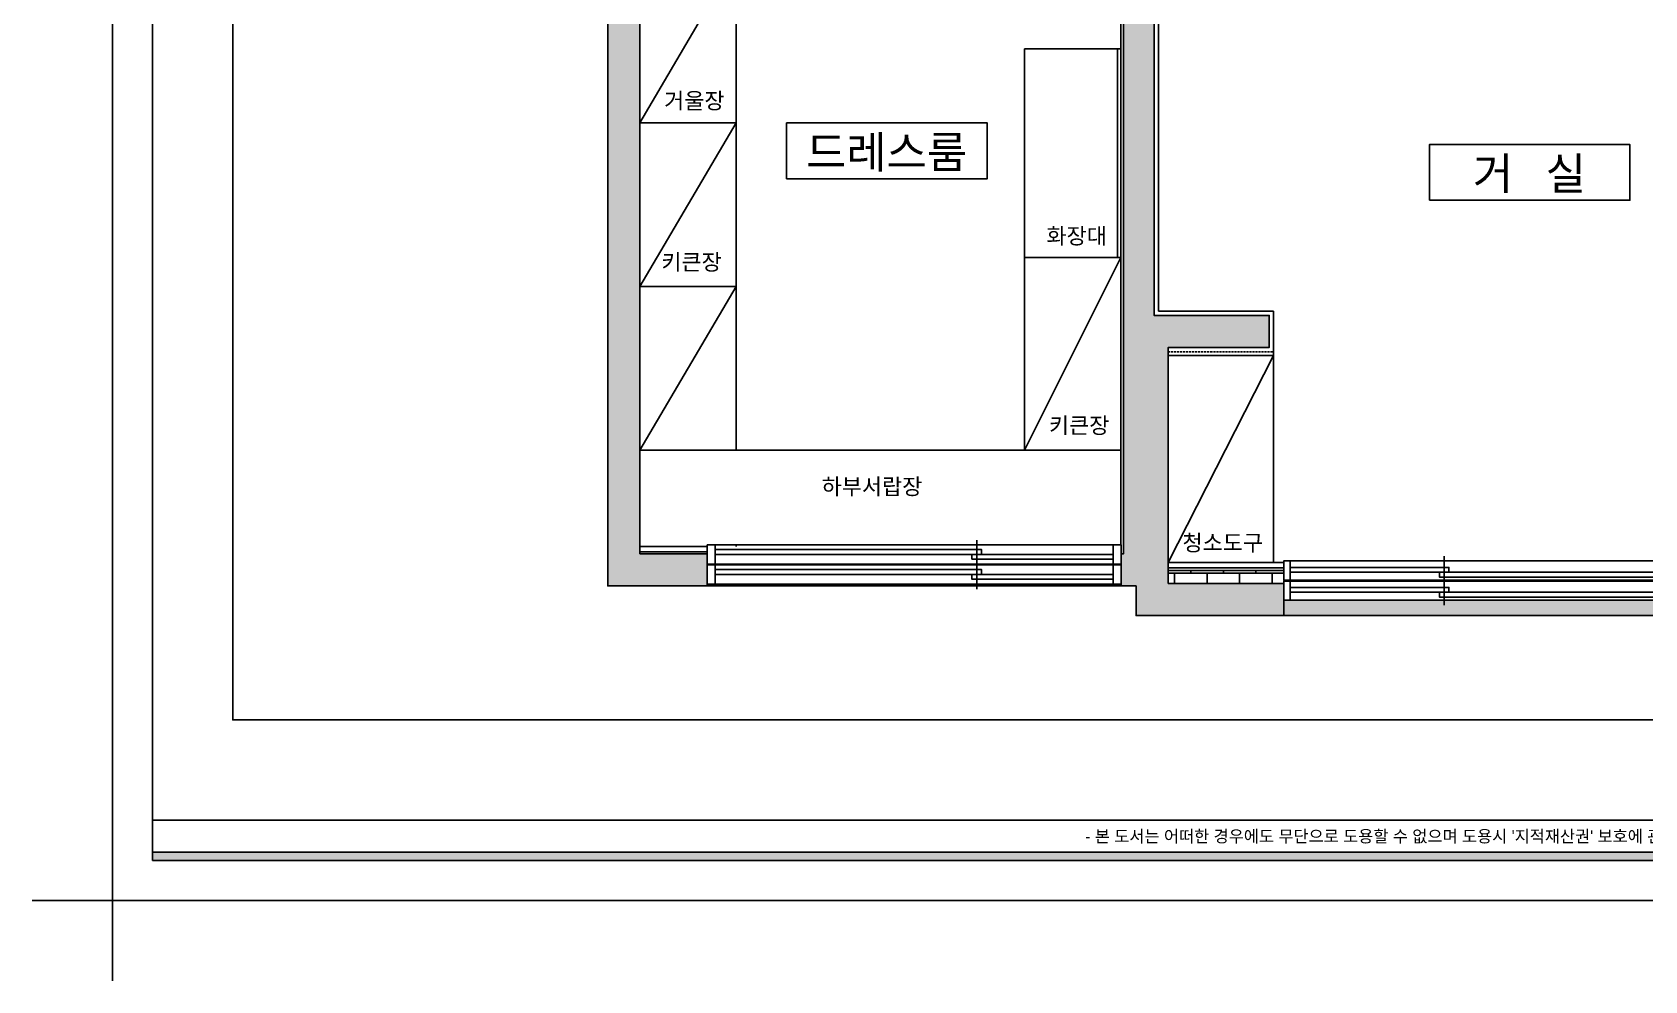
# Model space of a CAD drawing. Header units: millimetres. Extents: x 0 to 460316, y -63250 to 103204.
# Drawn here: x 231085 to 241135, y 84244 to 90152 of the extents above; entities that cross this region are included whole.
import ezdxf
from ezdxf.enums import TextEntityAlignment as Align

# ---------------------------------------------------------------- set-up
doc = ezdxf.new("R2010")
doc.units = ezdxf.units.MM
doc.header["$LTSCALE"] = 25
doc.linetypes.add('DASHED', pattern=[0.75, 0.5, -0.25])
for name, color, linetype in [('2-con', 2, 'Continuous'), ('ac-furniture', 152, 'Continuous'), ('ac-insul', 5, 'BATTING'), ('ac-Ref', 8, 'Continuous'), ('ac-text', 7, 'Continuous'), ('ac-wall', 241, 'Continuous'), ('ac-wall-fin', 3, 'Continuous'), ('ac-window', 140, 'Continuous'), ('FORM(YOURNAME)-11', 1, 'Continuous'), ('가구', 1, 'Continuous')]:
    doc.layers.add(name, color=color, linetype=linetype)
doc.styles.add('YOURNAME', font='HY울릉도M.TTF')
doc.styles.add('맑은고딕', font='malgun.ttf')
doc.styles.add('이윤정', font='l_10646.ttf')
doc.linetypes.add('BATTING', pattern='A,0.00254,-2.54,[134,ltypeshp.shx,S=2.54,R=0,X=-2.54,Y=0],-5.08,[134,ltypeshp.shx,S=2.54,R=180,X=2.54,Y=0],-2.54', length=10.16254)
pattern_1 = [(0, (-66596.61737768754, -53103.5097948224), (0, 6.985), [5.08, -1.905]), (90, (-66596.61737768754, -53103.5097948224), (-6.985, 4.277078946022131e-16), [5.08, -1.905])]

# ---------------------------------------------------------------- blocks, each defined once
blk = doc.blocks.new('룸 태그')
at = {"layer": 'ac-text'}
blk.add_lwpolyline([(27195.80264008982, 82697.42392577245), (28445.80264008982, 82697.42392577245), (28445.80264008982, 83044.49058675393), (27195.80264008982, 83044.49058675393)], close=True, dxfattribs=at)
at = {"layer": 'ac-text', "style": '맑은고딕'}
blk.add_attdef('룸태그', text='', height=170, dxfattribs=at).set_placement((27818.73238235789, 82784.51246915663), align=Align.CENTER)
blk = doc.blocks.new('A$C43c8e90a')
h = blk.add_hatch()
h.set_pattern_fill('_USER', scale=600, double=1, pattern_type=0)
h.set_pattern_definition([(0, (-66596.61737768754, -53103.5097948224), (0, 600), []), (90, (-66596.61737768754, -53103.5097948224), (-600, 3.673940397442059e-14), [])])
h.paths.add_polyline_path([(32577.456551918, 13066.74712238678), (30322.456551918, 13066.74712238678), (30322.456551918, 11659.74712238796), (30342.456551918, 11659.74712238796), (30342.456551918, 11649.74712238796), (30367.45655191921, 11649.74712238796), (30367.4565519204, 12499.74712238542), (30407.4565519204, 12499.74712238542), (30407.4565519204, 12498.80542427005, -0.4004913051079977), (31217.45655191767, 11649.74775148981), (31217.45655191767, 11649.7471223863), (31242.45655191776, 11649.7471223863), (31242.45655191776, 11659.92165479045), (31709.456551918, 11659.92165479045), (31709.456551918, 12366.74712238678), (32234.456551918, 12366.74712238678), (32577.456551918, 12366.74712238678)])
h.paths.add_polyline_path([(34302.456551918, 13421.74712238678), (32577.456551918, 13421.74712238678), (32577.456551918, 13066.74712238678), (32577.456551918, 12366.74712238678), (33434.456551918, 12366.74712238678), (34302.456551918, 12366.74712238678)])
h.paths.add_polyline_path([(35232.456551918, 12631.74712238678), (35867.456551918, 12631.74712238678), (35867.456551918, 13421.74712238678), (35092.456551918, 13421.74712238678), (34302.456551918, 13421.74712238678), (34302.456551918, 12366.74712238678), (34302.456551918, 11595.63231177317), (34567.456551918, 11595.63231177317), (35147.456551918, 11595.63231177317), (35232.456551918, 11595.63231177317)])
h.paths.add_polyline_path([(35158.456551918, 3924.747122386776), (35005.456551918, 3924.747122386776), (32305.456551918, 3924.747122386776), (31790.45655191642, 3924.747122386776), (31790.45655191642, 3769.747122386529), (31800.45655191642, 3769.747122386543), (31800.45655191642, 3744.747122386776, -0.399871792444394), (32612.59474920662, 2971.624467742346), (32613.57920656234, 2971.624467742346), (32613.57920656234, 2931.624467742346), (31800.456551918, 2931.624467741218), (31800.456551918, 2906.624467741218), (31790.456551918, 2906.624467741203), (31790.456551918, 2844.747122386776), (31980.456551918, 2844.747122386776), (31980.456551918, 2854.747122386776), (32030.456551918, 2854.747122386769), (35018.456551918, 2854.747122386783), (35068.45655191799, 2854.747122386769), (35068.45655191799, 2844.747122386776), (35158.456551918, 2844.747122386776)])
h.paths.add_polyline_path([(32167.456551918, 3829.747122386776, -1), (32047.456551918, 3829.747122386776, -1)], flags=16)
h.paths.add_polyline_path([(31800.45655191642, 3744.747122386776), (31800.456551911, 2971.624467741218), (32612.59474920662, 2971.624467742346, 0.3998717924443939)], flags=17)
h.paths.add_polyline_path([(27162.456551918, 10371.76440410902), (27137.45655191799, 10371.76440410902), (26247.456551918, 10371.76440410904), (26222.456551918, 10371.76440410902), (26222.456551918, 10361.74712238678), (26152.53305340227, 10361.74712238678), (26152.53305340227, 9272.329202740832), (27162.456551918, 9272.329202740832)])
at = {"layer": 'ac-Ref'}
h = blk.add_hatch(color=256, dxfattribs=at)
h.dxf.hatch_style = 1
h.paths.add_polyline_path([(27432.456551918, 12355.052533009), (26887.456551918, 12355.052533009), (26887.456551918, 13365.052533009), (27452.456551918, 13365.052533009), (27452.456551918, 13565.052533009), (26687.456551918, 13565.052533009), (26687.456551918, 12155.052533009), (27162.45655191799, 12155.052533009), (27162.456551918, 8981.747122386776), (27432.456551918, 8981.747122386776)])
h.paths.add_polyline_path([(30322.456551918, 11521.74712238678), (30322.456551918, 13766.74712238678), (30092.456551918, 13766.74712238678), (30092.456551918, 13365.052533009), (30132.456551918, 13365.052533009), (30132.456551918, 9190.052533009002), (28362.456551918, 9190.052533009002), (28362.456551918, 8981.747122386776), (30322.456551918, 8981.747122386776)])
h.paths.add_polyline_path([(34300.456551918, 11394.74712238678), (34567.456551918, 11394.74712238678), (34567.456551918, 11595.63231177317), (34302.456551918, 11595.63231177317), (34302.456551918, 12366.74712238678), (33434.456551918, 12366.74712238678), (33434.456551918, 12166.74712238678), (34124.456551918, 12166.74712238678), (34124.456551918, 9191.747122386776), (33312.456551918, 9191.747122386776), (33312.456551918, 9056.747122386776), (34307.456551918, 9056.747122386776), (34307.456551918, 9256.747122386776), (34300.456551918, 9256.747122386776)])
h.paths.add_polyline_path([(36067.456551918, 13621.74712238678), (35092.456551918, 13621.74712238678), (35092.456551918, 13421.74712238678), (35867.456551918, 13421.74712238678), (35867.456551918, 12631.74712238678), (35232.456551918, 12631.74712238678), (35232.456551918, 11595.63231177317), (35147.456551918, 11595.63231177317), (35147.456551918, 11394.74712238678), (35782.456551918, 11394.74712238678), (35782.456551918, 9256.747122386776), (35782.456551918, 9056.747122386776), (35792.456551918, 9056.747122386776), (35792.456551918, 4116.747122386776), (35005.456551918, 4116.747122386776), (35005.456551918, 3924.747122386776), (35958.456551918, 3924.747122386776), (35958.456551918, 2844.747122386776), (35068.456551918, 2844.747122386776), (35068.456551918, 2644.747122386776), (36067.456551918, 2644.747122386776)])
h.paths.add_polyline_path([(32234.456551918, 12366.74712238678), (31709.456551918, 12366.74712238678), (31709.456551918, 11521.74712238678), (31984.456551918, 11521.74712238678), (31984.456551918, 12166.74712238678), (32234.456551918, 12166.74712238678)])
h.paths.add_polyline_path([(33977.456551918, 7896.747122386776), (32927.456551918, 7896.747122386776), (32927.456551918, 7696.747122386776), (33977.456551918, 7696.747122386776)])
h.paths.add_polyline_path([(31900.456551918, 7896.747122386776), (31690.456551918, 7896.747122386776), (31690.456551918, 3924.747122386776), (32305.456551918, 3924.747122386776), (32305.456551918, 4116.747122386776), (31900.456551918, 4116.747122386776)])
h.paths.add_polyline_path([(31980.456551918, 2844.747122386776), (31780.456551918, 2844.747122386776), (31780.456551918, 2274.747122386776), (31980.456551918, 2274.747122386776)])
h.paths.add_polyline_path([(27260.456551918, 3944.747122386776), (27890.456551918, 3944.747122386776), (27890.456551918, 4144.747122386776), (27172.456551918, 4144.747122386776), (27172.456551918, 7599.747122386776), (26982.456551918, 7599.747122386776), (26982.456551918, 2659.747122386769), (26967.456551918, 2659.747122386776), (26967.456551918, 2459.747122386776), (27060.456551918, 2459.747122386776), (27060.456551918, 2274.747122386776), (27980.456551918, 2274.747122386776), (27980.456551918, 2474.747122386776), (27260.456551918, 2474.747122386776)])
h.paths.add_polyline_path([(23967.456551918, 7399.747122386776), (26052.456551918, 7399.747122386776), (26052.456551918, 7599.747122386776), (24002.456551918, 7599.747122386776), (24002.456551918, 9764.747122386776), (25602.456551918, 9764.747122386776), (25602.456551918, 8364.747122386776), (25802.456551918, 8364.747122386776), (25802.456551918, 10361.74712238678), (26222.456551918, 10361.74712238678), (26222.456551918, 10561.74712238678), (25602.456551918, 10561.74712238678), (25602.456551918, 9934.747122386776), (23767.456551918, 9934.747122386776), (23767.456551918, 2459.747122386776), (24387.456551918, 2459.747122386776), (24387.456551918, 2659.747122386776), (23967.456551918, 2659.747122386776)])
h = blk.add_hatch(dxfattribs=at)
h.set_pattern_fill('AR-BRSTD', color=256)
h.set_pattern_definition([(0, (-66596.61737768754, -53103.5097948224), (0, 67.7418), []), (90, (-66596.61737768754, -53103.5097948224), (-101.6, 67.7418), [67.7418, -67.7418])])
h.paths.add_polyline_path([(27980.456551918, 2554.747122386776), (27260.456551918, 2554.747122386776), (27260.456551918, 2474.747122386776), (27980.456551918, 2474.747122386776), (27980.456551918, 2489.747122386776), (28020.456551918, 2489.747122386776), (28980.456551918, 2489.747122386776), (28980.456551918, 2494.747122386776), (28020.456551918, 2494.747122386776), (27980.456551918, 2494.747122386776)])
h = blk.add_hatch(dxfattribs=at)
h.set_pattern_fill('ANGLE', color=256)
h.set_pattern_definition(pattern_1)
h.paths.add_polyline_path([(26967.456551918, 2469.97011507659), (26917.456551918, 2469.97011507659), (26066.88714199749, 2469.97011507659), (26066.88714199749, 2459.747122386776), (26967.456551918, 2459.747122386776)])
h.paths.add_polyline_path([(26066.88714199749, 2469.97011507659), (24437.456551918, 2469.97011507659), (24387.456551918, 2469.97011507659), (24387.456551918, 2459.747122386776), (26066.88714199749, 2459.747122386776)])
h = blk.add_hatch(dxfattribs=at)
h.set_pattern_fill('ANGLE', color=256)
h.set_pattern_definition(pattern_1)
h.paths.add_polyline_path([(28020.456551918, 2369.747122386776), (27980.456551918, 2369.747122386776), (27980.456551918, 2274.747122386776), (31780.456551918, 2274.747122386776), (31780.456551918, 2369.747122386776), (31680.456551918, 2369.747122386776), (31640.456551918, 2369.747122386776)])
at = {"layer": 'FORM(YOURNAME)-11'}
h = blk.add_hatch(color=256, dxfattribs=at)
h.dxf.hatch_style = 1
h.paths.add_polyline_path([(20930.53165553294, 15100), (41430.53165553295, 15100), (41430.53165553295, 15050), (20930.53165553294, 15050)])
h.paths.add_polyline_path([(20930.53165553294, 800), (41430.53165553295, 800), (41430.53165553295, 750), (20930.53165553294, 750)])
at = {"layer": '2-con'}
for p, q in [((24387.456551918, 2459.747122386776), (24387.456551918, 2659.747122386776)), ((26967.456551918, 2659.747122386776), (26967.456551918, 2459.747122386776)), ((26967.456551918, 2459.747122386776), (24387.456551918, 2459.747122386776)), ((27980.456551918, 2474.747122386776), (27980.456551918, 2274.747122386776)), ((27980.456551918, 2274.747122386776), (31780.456551918, 2274.747122386776))]:
    blk.add_line(p, q, dxfattribs=at)
for points in [[(26052.456551918, 7599.747122386776), (26052.456551918, 7399.747122386776), (23967.456551918, 7399.747122386776), (23967.456551918, 2659.747122386776), (24387.456551918, 2659.747122386776), (24387.456551918, 2459.747122386776), (23767.456551918, 2459.747122386776), (23767.456551918, 9934.747122386776), (25602.456551918, 9934.747122386776), (25602.456551918, 10561.74712238678), (26222.456551918, 10561.74712238678), (26222.456551918, 10361.74712238678), (25802.456551918, 10361.74712238678), (25802.456551918, 8364.747122386776), (25602.456551918, 8364.747122386776), (25602.456551918, 9764.747122386776), (24002.456551918, 9764.747122386776), (24002.456551918, 7599.747122386776), (26052.456551918, 7599.747122386776)], [(26982.456551918, 7599.747122386776), (26982.456551918, 2659.747122386769), (26967.456551918, 2659.747122386776), (26967.456551918, 2459.747122386776), (27060.456551918, 2459.747122386776), (27060.456551918, 2274.747122386776), (27980.456551918, 2274.747122386776), (27980.456551918, 2474.747122386776), (27260.456551918, 2474.747122386776), (27260.456551918, 3944.747122386776), (27890.456551918, 3944.747122386776), (27890.456551918, 4144.747122386776), (27172.456551918, 4144.747122386776), (27172.456551918, 7599.747122386776), (26982.456551918, 7599.747122386776)]]:
    blk.add_lwpolyline(points, dxfattribs=at)
at = {"layer": 'ac-furniture'}
for p, q in [((24567.456551918, 7381.747122386769), (24567.456551918, 3304.747122386783)), ((26364.45655191725, 5804.747122386798), (26364.45655191604, 3304.747122386791)), ((26364.45655191725, 5804.747122386798), (26964.456551916, 5804.747122386812)), ((26944.456551916, 5804.747122386812), (26944.45655191662, 4504.747122387991)), ((23967.45655191797, 5344.747122386776), (24567.45655191799, 5344.747122386776)), ((26364.45655191662, 4504.747122386798), (26964.45655191602, 4504.747122386812)), ((23967.45655191799, 4324.747122386776), (24567.45655191799, 4324.747122386776)), ((27917.456551918, 3894.747122386776), (27917.456551918, 2604.747122386776)), ((23967.456551918, 3304.747122386776), (26964.45655191604, 3304.747122386812))]:
    blk.add_line(p, q, dxfattribs=at)
at = {"layer": 'ac-insul', "linetype": 'BATTING', "ltscale": 0.05}
for p, q in [((24387.456551918, 2672.840322634816), (23967.456551918, 2672.840322634816)), ((27980.456551918, 2572.895785720058), (27260.456551918, 2572.895785720058))]:
    blk.add_line(p, q, dxfattribs=at)
at = {"layer": 'ac-Ref'}
for p, q in [((24567.45655191799, 6364.747122386783), (23967.456551918, 5344.747122386776)), ((24567.456551918, 5343.247122386776), (23967.456551918, 4324.747122386776)), ((27198.90879748504, 5415.667355690915), (27199.456551918, 5415.666755620718)), ((26964.45655191602, 4504.747122386812), (26364.45655191604, 3304.747122386805)), ((24567.45655191799, 4324.747122386776), (23967.456551918, 3304.747122386776)), ((27917.456551918, 3894.747122386776), (27260.456551918, 2604.747122386776)), ((24567.456551918, 2714.97011507659), (24567.456551918, 2704.747122386776)), ((24387.456551918, 2704.747122386776), (24387.456551918, 2659.747122386776)), ((27980.456551918, 2554.747122386776), (27260.456551918, 2554.747122386776))]:
    blk.add_line(p, q, dxfattribs=at)
at = {"layer": 'ac-wall', "linetype": 'DASHED'}
blk.add_line((27260.456551918, 3917.339971427951), (27917.456551918, 3917.339971427959), dxfattribs=at)
at = {"layer": 'ac-wall-fin'}
for p, q in [((27199.456551918, 7659.586988925032), (27199.456551918, 4171.747122386776)), ((26964.456551918, 7371.747122386776), (26964.45655191575, 2714.97011507659)), ((27199.456551918, 4171.747122386776), (27917.456551918, 4171.747122386776)), ((27917.456551918, 4171.747122386776), (27917.456551918, 3894.747122386776)), ((27260.456551918, 3894.747122386776), (27917.456551918, 3894.747122386776)), ((23967.456551918, 2704.747122386776), (24387.456551918, 2704.747122386776)), ((27980.456551918, 2604.747122386776), (27260.456551918, 2604.747122386776))]:
    blk.add_line(p, q, dxfattribs=at)
at = {"layer": 'ac-window'}
for p, q in [((24437.456551918, 2714.97011507659), (26917.456551918, 2714.97011507659)), ((26066.88714199749, 2564.97011507659), (26066.8871419975, 2744.97011507659)), ((26066.88714199749, 2439.97011507659), (26066.8871419975, 2619.97011507659)), ((28020.456551918, 2614.747122386776), (31640.456551918, 2614.747122386776)), ((28980.456551918, 2464.747122386776), (28980.456551918, 2644.747122386776)), ((24446.43896017288, 2594.97011507659), (24437.456551918, 2594.97011507659)), ((24437.456551918, 2594.97011507659), (26917.456551918, 2594.97011507659)), ((24437.456551918, 2589.97011507659), (26917.456551918, 2589.97011507659)), ((28980.456551918, 2339.747122386776), (28980.456551918, 2519.747122386776)), ((24446.43896017288, 2469.97011507659), (24437.456551918, 2469.97011507659)), ((24437.456551918, 2469.97011507659), (26917.456551918, 2469.97011507659)), ((28020.456551918, 2494.747122386776), (31640.456551918, 2494.747122386776)), ((28020.456551918, 2489.747122386776), (31640.456551918, 2489.747122386776)), ((28020.456551918, 2369.747122386776), (31640.456551918, 2369.747122386776))]:
    blk.add_line(p, q, dxfattribs=at)
for points in [[(24387.456551918, 2594.97011507659), (24437.456551918, 2594.97011507659), (24437.456551918, 2714.97011507659), (24387.456551918, 2714.97011507659)], [(26967.456551918, 2594.97011507659), (26917.456551918, 2594.97011507659), (26917.456551918, 2714.97011507659), (26967.456551918, 2714.97011507659)], [(27980.456551918, 2494.747122386776), (28020.456551918, 2494.747122386776), (28020.456551918, 2614.747122386776), (27980.456551918, 2614.747122386776)], [(24387.456551918, 2469.97011507659), (24437.456551918, 2469.97011507659), (24437.456551918, 2589.97011507659), (24387.456551918, 2589.97011507659)], [(26967.456551918, 2469.97011507659), (26917.456551918, 2469.97011507659), (26917.456551918, 2589.97011507659), (26967.456551918, 2589.97011507659)], [(28950.456551918, 2544.747122386776), (28950.456551918, 2514.747122386776), (30710.456551918, 2514.747122386776), (30710.456551918, 2544.747122386776)], [(27980.456551918, 2369.747122386776), (28020.456551918, 2369.747122386776), (28020.456551918, 2489.747122386776), (27980.456551918, 2489.747122386776)], [(28950.456551918, 2419.747122386776), (28950.456551918, 2389.747122386776), (30710.456551918, 2389.747122386776), (30710.456551918, 2419.747122386776)]]:
    blk.add_lwpolyline(points, close=True, dxfattribs=at)
for points in [[(24437.456551918, 2656.165850710429), (26096.88714199749, 2656.165850710429), (26096.88714199749, 2686.165850710429), (24437.456551918, 2686.165850710429)], [(26917.456551918, 2656.165850710429), (26036.88714199749, 2656.165850710429), (26036.88714199749, 2626.165850710429), (26917.456551918, 2626.165850710429)], [(24437.456551918, 2531.165850710429), (26096.88714199749, 2531.165850710429), (26096.88714199749, 2561.165850710429), (24437.456551918, 2561.165850710429)], [(26917.456551918, 2531.165850710429), (26036.88714199749, 2531.165850710429), (26036.88714199749, 2501.165850710429), (26917.456551918, 2501.165850710429)], [(28020.456551918, 2544.747122386776), (29010.456551918, 2544.747122386776), (29010.456551918, 2574.747122386776), (28020.456551918, 2574.747122386776)], [(28020.456551918, 2419.747122386776), (29010.456551918, 2419.747122386776), (29010.456551918, 2449.747122386776), (28020.456551918, 2449.747122386776)]]:
    blk.add_lwpolyline(points, dxfattribs=at)
at = {"layer": 'Defpoints', "color": 158}
blk.add_line((39128.03165553295, 1000), (20930.53165553294, 1000), dxfattribs=at)
for points in [[(20930.53165553294, 750), (41430.53165553295, 750), (41430.53165553295, 15100), (20930.53165553294, 15100)], [(21430.53165553294, 14600), (38775.53165553295, 14600), (38775.53165553295, 1625), (21430.53165553294, 1625)]]:
    blk.add_lwpolyline(points, close=True, dxfattribs=at)
at = {"layer": 'Defpoints', "color": 1}
blk.add_lwpolyline([(20680.53165553294, 0), (20680.53165553294, 500), (20180.53165553294, 500)], dxfattribs=at)
at = {"layer": 'FORM(YOURNAME)-11', "color": 250}
blk.add_lwpolyline([(20680.53165553294, 500), (41680.53165553295, 500), (41680.53165553295, 15350), (20680.53165553294, 15350)], close=True, dxfattribs=at)
at = {"layer": 'FORM(YOURNAME)-11'}
blk.add_lwpolyline([(20930.53165553294, 800), (41430.53165553295, 800), (41430.53165553295, 750), (20930.53165553294, 750)], close=True, dxfattribs=at)
at = {"layer": 'ac-text'}
ref = blk.add_blockref('룸 태그', (-2313.35838256211, -77701.0624277898), dxfattribs=at)
ref.add_attrib('룸태그', '드레스룸', dxfattribs={"height": 200, "style": '맑은고딕'}).set_placement((25505.37399979578, 5061.941374928458), align=Align.CENTER)
ref = blk.add_blockref('룸 태그', (1692.69778175094, -77835.3310301976), dxfattribs=at)
ref.add_attrib('룸태그', '거   실', dxfattribs={"height": 200, "style": '맑은고딕'}).set_placement((29511.43016410883, 4927.672772520658), align=Align.CENTER)
at = {"layer": 'FORM(YOURNAME)-11', "color": 1, "style": 'YOURNAME'}
blk.add_text("- 본 도서는 어떠한 경우에도 무단으로 도용할 수 없으며 도용시 '지적재산권' 보호에 관한 법률에 의거, 법적 분쟁이 발생합니다.  또한 본 도서에 관한 모든 저작권은 당사에 있습니다. -", height=75.00000000000001, dxfattribs=at).set_placement((30544.20248034938, 900), align=Align.MIDDLE_CENTER)
at = {"layer": 'FORM(YOURNAME)-11', "color": 3, "style": 'YOURNAME'}
for tag, height, p in [('1', 112.625, (41267.90665553285, 5868.125000000022)), ('2', 112.625, (41267.90665553285, 5707.232142857159)), ('3', 112.625, (41267.90665553285, 5385.446428571449)), ('4', 112.625, (41267.90665553285, 4902.767857142877)), ('5', 128.7142857142858, (41267.90665553285, 4323.553571428594)), ('6', 128.7142857142858, (41267.90665553285, 3760.428571428594)), ('7', 128.7142857142858, (41267.90665553285, 3197.303571428594)), ('8', 128.7142857142858, (41267.90665553285, 2634.178571428587)), ('9', 128.7142857142858, (41267.90665553285, 2071.053571428587)), ('10', 128.7142857142858, (40205.33457042807, 1524.017857142877)), ('11', 128.7142857142858, (41267.90665553285, 1507.928571428587)), ('12', 128.7142857142858, (40205.33457042807, 960.8928571428769)), ('13', 128.7142857142858, (41267.90665553285, 960.8928571428769))]:
    blk.add_attdef(tag, text='', height=height, dxfattribs=at).set_placement(p, align=Align.MIDDLE_RIGHT)
at = {"layer": '가구', "color": 11, "true_color": 0xf27172, "style": '이윤정'}
for s, p in [('거울장', (24118.77117384772, 5431.819541706296)), ('화장대', (26501.52788141746, 4589.705540782772)), ('키큰장', (24101.25969810659, 4427.00044089806)), ('키큰장', (26517.2805184024, 3409.47751604009)), ('하부서랍장', (25100.44710831385, 3028.367691935244)), ('청소도구', (27349.39432473516, 2678.271528579528))]:
    blk.add_text(s, height=100, dxfattribs=at).set_placement(p)

msp = doc.modelspace()

# ---------------------------------------------------------------- block references
at = {"layer": 'ac-Ref'}
msp.add_blockref('A$C43c8e90a', (210904.2465273732, 84244.02439770132), dxfattribs=at)

doc.saveas('drawing.dxf')
